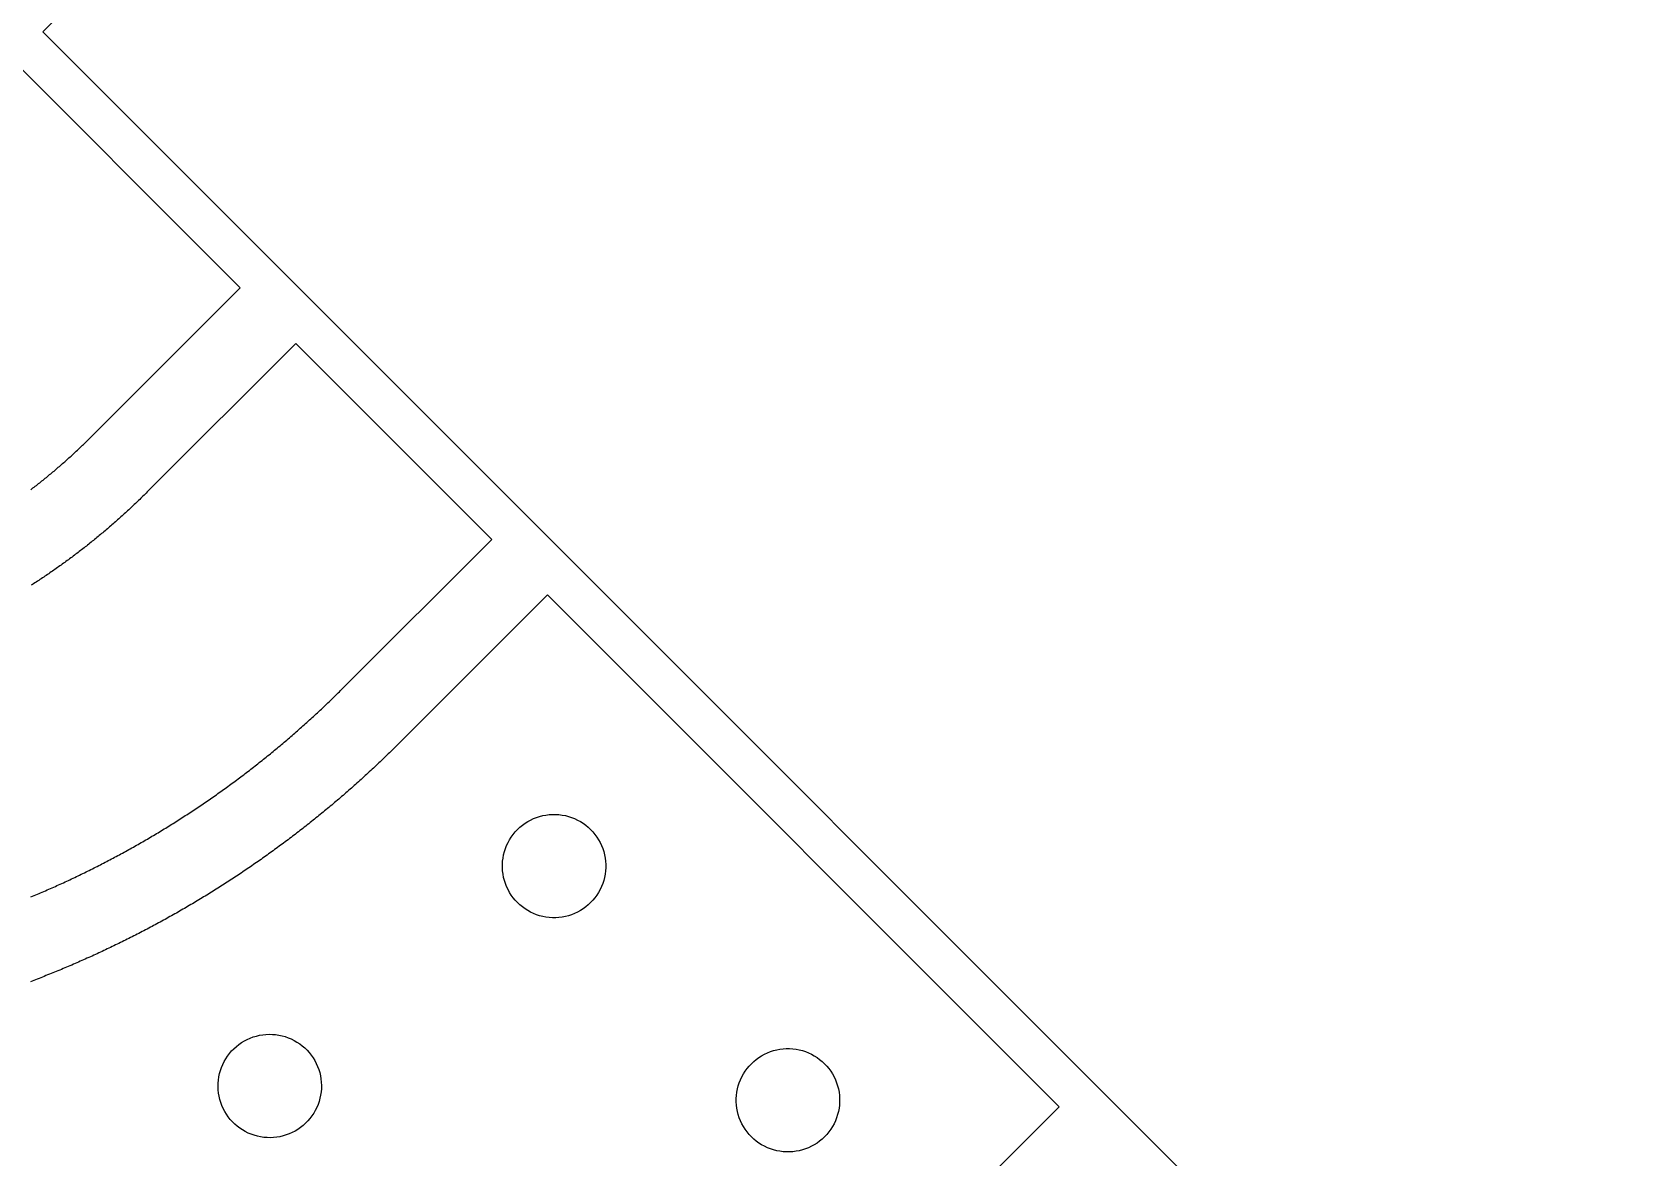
# Model space of a CAD drawing. Extents: x -13500 to 13500, y -13500 to 13500.
# Drawn here: x -3845 to 0, y -2720 to 0 of the extents above; entities that cross this region are included whole.
import ezdxf

# ---------------------------------------------------------------- set-up
doc = ezdxf.new("R2010")
doc.units = 13
doc.header["$MEASUREMENT"] = 0
doc.layers.add('L0D0', color=1, linetype='Continuous')
doc.layers.add('L7D0', color=3, linetype='Continuous')

msp = doc.modelspace()

# ---------------------------------------------------------------- linework, layer by layer
at = {"layer": 'L0D0', "linetype": 'Continuous'}
msp.add_lwpolyline([(-3818.377, 0), (0, -3818.377), (3818.377, 0), (0, 3818.377)], close=True, dxfattribs=at)
at = {"layer": 'L0D0'}
for points in [[(-3847.56, -1106.832), (-3844.832, -1104.742), (-3842.109, -1102.646), (-3839.391, -1100.543), (-3836.678, -1098.434), (-3833.969, -1096.319), (-3831.266, -1094.197), (-3828.568, -1092.069), (-3825.874, -1089.935), (-3823.186, -1087.795), (-3820.502, -1085.648), (-3817.824, -1083.495), (-3815.151, -1081.336), (-3812.482, -1079.17), (-3809.819, -1076.999), (-3807.161, -1074.821), (-3804.508, -1072.637), (-3801.859, -1070.447), (-3799.216, -1068.25), (-3796.579, -1066.048), (-3793.946, -1063.839), (-3791.318, -1061.625), (-3788.696, -1059.404), (-3786.079, -1057.177), (-3783.467, -1054.944), (-3780.86, -1052.704), (-3778.258, -1050.459), (-3775.662, -1048.208), (-3773.071, -1045.951), (-3770.485, -1043.687), (-3767.905, -1041.418), (-3765.329, -1039.142), (-3762.759, -1036.861), (-3760.195, -1034.574), (-3757.636, -1032.28), (-3755.082, -1029.981), (-3752.533, -1027.676), (-3749.99, -1025.365), (-3747.452, -1023.048), (-3744.92, -1020.725), (-3742.393, -1018.396), (-3739.871, -1016.061), (-3737.355, -1013.72), (-3734.845, -1011.374), (-3732.339, -1009.022), (-3729.84, -1006.663), (-3727.346, -1004.299), (-3724.857, -1001.93), (-3722.374, -999.554), (-3719.896, -997.173), (-3717.424, -994.786), (-3714.958, -992.393), (-3712.497, -989.994), (-3710.042, -987.59), (-3707.592, -985.18), (-3705.148, -982.764), (-3702.709, -980.343), (-3700.277, -977.915), (-3341.08, -618.718), (-3959.798, 0)], [(-3847.456, -2091.263), (-3843.473, -2089.605), (-3839.494, -2087.939), (-3835.518, -2086.265), (-3831.545, -2084.585), (-3827.575, -2082.897), (-3823.609, -2081.201), (-3819.645, -2079.499), (-3815.685, -2077.789), (-3811.727, -2076.071), (-3807.773, -2074.347), (-3803.823, -2072.615), (-3799.875, -2070.876), (-3795.93, -2069.129), (-3791.989, -2067.375), (-3788.051, -2065.614), (-3784.116, -2063.846), (-3780.185, -2062.07), (-3776.257, -2060.287), (-3772.332, -2058.497), (-3768.41, -2056.7), (-3764.492, -2054.895), (-3760.577, -2053.084), (-3756.666, -2051.264), (-3752.758, -2049.438), (-3748.853, -2047.605), (-3744.952, -2045.764), (-3741.054, -2043.916), (-3737.159, -2042.061), (-3733.268, -2040.198), (-3729.38, -2038.329), (-3725.496, -2036.452), (-3721.615, -2034.568), (-3717.738, -2032.677), (-3713.864, -2030.779), (-3709.994, -2028.874), (-3706.127, -2026.961), (-3702.264, -2025.042), (-3698.405, -2023.115), (-3694.549, -2021.181), (-3690.696, -2019.24), (-3686.847, -2017.292), (-3683.002, -2015.337), (-3679.16, -2013.374), (-3675.322, -2011.405), (-3671.488, -2009.428), (-3667.657, -2007.445), (-3663.83, -2005.454), (-3660.007, -2003.456), (-3656.187, -2001.452), (-3652.371, -1999.44), (-3648.559, -1997.421), (-3644.75, -1995.395), (-3640.946, -1993.362), (-3637.145, -1991.322), (-3633.347, -1989.275), (-3629.554, -1987.221), (-3625.764, -1985.16), (-3621.979, -1983.092), (-3618.197, -1981.017), (-3614.419, -1978.935), (-3610.644, -1976.846), (-3606.874, -1974.75), (-3603.107, -1972.647), (-3599.345, -1970.537), (-3595.586, -1968.42), (-3591.831, -1966.297), (-3588.08, -1964.166), (-3584.333, -1962.028), (-3580.59, -1959.884), (-3576.851, -1957.732), (-3573.116, -1955.574), (-3569.385, -1953.409), (-3565.658, -1951.237), (-3561.935, -1949.058), (-3558.216, -1946.872), (-3554.501, -1944.679), (-3550.79, -1942.479), (-3547.083, -1940.273), (-3543.381, -1938.06), (-3539.682, -1935.84), (-3535.987, -1933.613), (-3532.297, -1931.379), (-3528.611, -1929.138), (-3524.929, -1926.891), (-3521.251, -1924.637), (-3517.577, -1922.376), (-3513.907, -1920.108), (-3510.242, -1917.833), (-3506.581, -1915.552), (-3502.924, -1913.264), (-3499.271, -1910.969), (-3495.622, -1908.667), (-3491.978, -1906.359), (-3488.338, -1904.044), (-3484.702, -1901.722), (-3481.071, -1899.394), (-3477.444, -1897.058), (-3473.821, -1894.717), (-3470.202, -1892.368), (-3466.588, -1890.013), (-3462.979, -1887.651), (-3459.373, -1885.282), (-3455.772, -1882.907), (-3452.176, -1880.525), (-3448.583, -1878.137), (-3444.996, -1875.741), (-3441.412, -1873.34), (-3437.833, -1870.931), (-3434.259, -1868.516), (-3430.689, -1866.094), (-3427.123, -1863.666), (-3423.562, -1861.231), (-3420.006, -1858.79), (-3416.454, -1856.342), (-3412.906, -1853.888), (-3409.364, -1851.427), (-3405.825, -1848.959), (-3402.291, -1846.485), (-3398.762, -1844.004), (-3395.238, -1841.517), (-3391.718, -1839.023), (-3388.202, -1836.523), (-3384.691, -1834.017), (-3381.185, -1831.503), (-3377.684, -1828.984), (-3374.187, -1826.458), (-3370.695, -1823.925), (-3367.207, -1821.386), (-3363.724, -1818.841), (-3360.246, -1816.289), (-3356.773, -1813.731), (-3353.304, -1811.166), (-3349.84, -1808.595), (-3346.381, -1806.017), (-3342.927, -1803.434), (-3339.477, -1800.843), (-3336.032, -1798.247), (-3332.592, -1795.644), (-3329.157, -1793.034), (-3325.727, -1790.419), (-3322.301, -1787.797), (-3318.881, -1785.168), (-3315.465, -1782.534), (-3312.054, -1779.893), (-3308.648, -1777.246), (-3305.247, -1774.592), (-3301.851, -1771.932), (-3298.459, -1769.266), (-3295.073, -1766.594), (-3291.691, -1763.915), (-3288.315, -1761.23), (-3284.943, -1758.539), (-3281.577, -1755.842), (-3278.215, -1753.139), (-3274.859, -1750.429), (-3271.507, -1747.713), (-3268.161, -1744.991), (-3264.819, -1742.263), (-3261.483, -1739.528), (-3258.151, -1736.788), (-3254.825, -1734.041), (-3251.504, -1731.288), (-3248.188, -1728.529), (-3244.877, -1725.764), (-3241.571, -1722.992), (-3238.27, -1720.215), (-3234.974, -1717.432), (-3231.684, -1714.642), (-3228.398, -1711.846), (-3225.118, -1709.045), (-3221.843, -1706.237), (-3218.573, -1703.423), (-3215.309, -1700.603), (-3212.049, -1697.778), (-3208.795, -1694.946), (-3205.546, -1692.108), (-3202.302, -1689.264), (-3199.064, -1686.414), (-3195.831, -1683.558), (-3192.603, -1680.697), (-3189.38, -1677.829), (-3186.163, -1674.955), (-3182.951, -1672.076), (-3179.745, -1669.19), (-3176.543, -1666.298), (-3173.347, -1663.401), (-3170.157, -1660.498), (-3166.971, -1657.589), (-3163.792, -1654.674), (-3160.617, -1651.753), (-3157.448, -1648.826), (-3154.284, -1645.893), (-3151.126, -1642.955), (-3147.973, -1640.01), (-3144.826, -1637.06), (-3141.684, -1634.104), (-3138.548, -1631.143), (-3135.417, -1628.175), (-3132.291, -1625.202), (-3129.171, -1622.223), (-3126.057, -1619.238), (-3122.948, -1616.247), (-3119.845, -1613.251), (-3116.747, -1610.249), (-3113.655, -1607.241), (-3110.568, -1604.228), (-3107.487, -1601.208), (-3104.411, -1598.183), (-3101.341, -1595.153), (-3098.277, -1592.117), (-3095.218, -1589.075), (-3092.165, -1586.027), (-2732.968, -1226.83), (-3206.729, -753.069), (-3206.729, -753.069), (-3565.926, -1112.266), (-3568.507, -1114.841), (-3571.093, -1117.41), (-3573.685, -1119.974), (-3576.283, -1122.532), (-3578.886, -1125.084), (-3581.495, -1127.631), (-3584.109, -1130.172), (-3586.729, -1132.707), (-3589.354, -1135.236), (-3591.985, -1137.76), (-3594.622, -1140.278), (-3597.264, -1142.79), (-3599.911, -1145.297), (-3602.564, -1147.797), (-3605.222, -1150.292), (-3607.886, -1152.781), (-3610.555, -1155.264), (-3613.23, -1157.741), (-3615.91, -1160.212), (-3618.596, -1162.678), (-3621.287, -1165.138), (-3623.983, -1167.591), (-3626.685, -1170.039), (-3629.392, -1172.481), (-3632.104, -1174.917), (-3634.822, -1177.347), (-3637.545, -1179.771), (-3640.273, -1182.189), (-3643.007, -1184.601), (-3645.746, -1187.007), (-3648.49, -1189.407), (-3651.239, -1191.801), (-3653.994, -1194.189), (-3656.754, -1196.571), (-3659.519, -1198.947), (-3662.289, -1201.317), (-3665.065, -1203.681), (-3667.845, -1206.039), (-3670.631, -1208.39), (-3673.422, -1210.736), (-3676.218, -1213.075), (-3679.019, -1215.409), (-3681.825, -1217.736), (-3684.637, -1220.057), (-3687.453, -1222.372), (-3690.275, -1224.681), (-3693.101, -1226.983), (-3695.933, -1229.279), (-3698.769, -1231.569), (-3701.611, -1233.853), (-3704.457, -1236.131), (-3707.309, -1238.402), (-3710.166, -1240.668), (-3713.027, -1242.926), (-3715.893, -1245.179), (-3718.765, -1247.425), (-3721.641, -1249.666), (-3724.522, -1251.899), (-3727.408, -1254.127), (-3730.299, -1256.348), (-3733.195, -1258.563), (-3736.096, -1260.771), (-3739.001, -1262.973), (-3741.911, -1265.169), (-3744.826, -1267.358), (-3747.746, -1269.541), (-3750.671, -1271.718), (-3753.6, -1273.888), (-3756.534, -1276.052), (-3759.473, -1278.209), (-3762.417, -1280.36), (-3765.365, -1282.504), (-3768.318, -1284.642), (-3771.276, -1286.774), (-3774.238, -1288.899), (-3777.205, -1291.017), (-3780.176, -1293.129), (-3783.153, -1295.235), (-3786.133, -1297.334), (-3789.119, -1299.426), (-3792.109, -1301.512), (-3795.103, -1303.591), (-3798.102, -1305.664), (-3801.106, -1307.73), (-3804.114, -1309.79), (-3807.127, -1311.843), (-3810.144, -1313.889), (-3813.165, -1315.929), (-3816.191, -1317.962), (-3819.222, -1319.989), (-3822.257, -1322.009), (-3825.296, -1324.022), (-3828.34, -1326.029), (-3831.388, -1328.029), (-3834.44, -1330.022), (-3837.497, -1332.009), (-3840.558, -1333.989), (-3843.624, -1335.962), (-3846.694, -1337.928)], [(-1728.482, -2965.919), (-1361.181, -2598.617), (-2598.617, -1361.181), (-2957.814, -1720.378), (-2960.992, -1723.549), (-2964.175, -1726.715), (-2967.363, -1729.876), (-2970.558, -1733.03), (-2973.758, -1736.18), (-2976.963, -1739.323), (-2980.174, -1742.46), (-2983.391, -1745.592), (-2986.613, -1748.719), (-2989.84, -1751.839), (-2993.074, -1754.954), (-2996.312, -1758.063), (-2999.557, -1761.166), (-3002.806, -1764.263), (-3006.062, -1767.355), (-3009.323, -1770.441), (-3012.589, -1773.521), (-3015.861, -1776.595), (-3019.138, -1779.664), (-3022.421, -1782.726), (-3025.709, -1785.783), (-3029.002, -1788.834), (-3032.301, -1791.879), (-3035.605, -1794.918), (-3038.915, -1797.951), (-3042.23, -1800.979), (-3045.551, -1804), (-3048.877, -1807.016), (-3052.208, -1810.025), (-3055.545, -1813.029), (-3058.887, -1816.027), (-3062.234, -1819.019), (-3065.586, -1822.005), (-3068.944, -1824.985), (-3072.307, -1827.959), (-3075.676, -1830.926), (-3079.05, -1833.888), (-3082.429, -1836.844), (-3085.813, -1839.794), (-3089.202, -1842.738), (-3092.597, -1845.676), (-3095.997, -1848.608), (-3099.402, -1851.534), (-3102.812, -1854.454), (-3106.228, -1857.367), (-3109.649, -1860.275), (-3113.074, -1863.177), (-3116.505, -1866.072), (-3119.942, -1868.961), (-3123.383, -1871.844), (-3126.829, -1874.722), (-3130.281, -1877.593), (-3133.737, -1880.457), (-3137.199, -1883.316), (-3140.666, -1886.169), (-3144.138, -1889.015), (-3147.615, -1891.855), (-3151.097, -1894.689), (-3154.584, -1897.517), (-3158.076, -1900.338), (-3161.573, -1903.154), (-3165.075, -1905.963), (-3168.582, -1908.766), (-3172.094, -1911.562), (-3175.611, -1914.353), (-3179.132, -1917.137), (-3182.659, -1919.915), (-3186.191, -1922.686), (-3189.728, -1925.452), (-3193.269, -1928.211), (-3196.816, -1930.964), (-3200.367, -1933.71), (-3203.924, -1936.45), (-3207.485, -1939.184), (-3211.051, -1941.911), (-3214.621, -1944.632), (-3218.197, -1947.347), (-3221.778, -1950.056), (-3225.363, -1952.758), (-3228.953, -1955.453), (-3232.548, -1958.143), (-3236.148, -1960.825), (-3239.752, -1963.502), (-3243.361, -1966.172), (-3246.975, -1968.835), (-3250.594, -1971.493), (-3254.217, -1974.143), (-3257.845, -1976.788), (-3261.478, -1979.426), (-3265.116, -1982.057), (-3268.758, -1984.682), (-3272.404, -1987.3), (-3276.056, -1989.912), (-3279.712, -1992.518), (-3283.373, -1995.117), (-3287.038, -1997.709), (-3290.708, -2000.295), (-3294.382, -2002.874), (-3298.062, -2005.447), (-3301.745, -2008.013), (-3305.433, -2010.573), (-3309.126, -2013.126), (-3312.824, -2015.673), (-3316.525, -2018.213), (-3320.232, -2020.747), (-3323.943, -2023.273), (-3327.658, -2025.794), (-3331.378, -2028.307), (-3335.102, -2030.814), (-3338.831, -2033.315), (-3342.564, -2035.808), (-3346.301, -2038.296), (-3350.043, -2040.776), (-3353.79, -2043.25), (-3357.541, -2045.717), (-3361.296, -2048.177), (-3365.055, -2050.631), (-3368.819, -2053.078), (-3372.587, -2055.519), (-3376.36, -2057.953), (-3380.137, -2060.38), (-3383.918, -2062.8), (-3387.704, -2065.213), (-3391.493, -2067.62), (-3395.288, -2070.02), (-3399.086, -2072.414), (-3402.888, -2074.8), (-3406.695, -2077.18), (-3410.506, -2079.553), (-3414.322, -2081.919), (-3418.141, -2084.279), (-3421.965, -2086.631), (-3425.792, -2088.977), (-3429.624, -2091.316), (-3433.461, -2093.649), (-3437.301, -2095.974), (-3441.145, -2098.293), (-3444.994, -2100.604), (-3448.846, -2102.909), (-3452.703, -2105.207), (-3456.564, -2107.498), (-3460.429, -2109.783), (-3464.298, -2112.06), (-3468.171, -2114.331), (-3472.048, -2116.594), (-3475.929, -2118.851), (-3479.814, -2121.101), (-3483.703, -2123.344), (-3487.596, -2125.58), (-3491.493, -2127.809), (-3495.394, -2130.031), (-3499.299, -2132.247), (-3503.207, -2134.455), (-3507.12, -2136.656), (-3511.037, -2138.851), (-3514.957, -2141.038), (-3518.882, -2143.218), (-3522.81, -2145.392), (-3526.742, -2147.558), (-3530.678, -2149.718), (-3534.618, -2151.87), (-3538.561, -2154.016), (-3542.509, -2156.154), (-3546.46, -2158.286), (-3550.415, -2160.41), (-3554.374, -2162.527), (-3558.337, -2164.638), (-3562.303, -2166.741), (-3566.273, -2168.837), (-3570.247, -2170.926), (-3574.224, -2173.009), (-3578.205, -2175.084), (-3582.19, -2177.151), (-3586.179, -2179.212), (-3590.171, -2181.266), (-3594.167, -2183.313), (-3598.166, -2185.352), (-3602.169, -2187.385), (-3606.176, -2189.41), (-3610.186, -2191.428), (-3614.2, -2193.439), (-3618.217, -2195.443), (-3622.238, -2197.44), (-3626.263, -2199.429), (-3630.291, -2201.412), (-3634.322, -2203.387), (-3638.358, -2205.355), (-3642.396, -2207.316), (-3646.438, -2209.27), (-3650.484, -2211.217), (-3654.533, -2213.156), (-3658.585, -2215.088), (-3662.641, -2217.013), (-3666.7, -2218.931), (-3670.763, -2220.841), (-3674.829, -2222.745), (-3678.898, -2224.641), (-3682.971, -2226.529), (-3687.047, -2228.411), (-3691.127, -2230.285), (-3695.21, -2232.152), (-3699.296, -2234.012), (-3703.385, -2235.865), (-3707.478, -2237.71), (-3711.574, -2239.548), (-3715.673, -2241.379), (-3719.776, -2243.202), (-3723.881, -2245.018), (-3727.99, -2246.827), (-3732.102, -2248.629), (-3736.218, -2250.423), (-3740.336, -2252.21), (-3744.458, -2253.989), (-3748.583, -2255.761), (-3752.711, -2257.526), (-3756.842, -2259.284), (-3760.976, -2261.034), (-3765.114, -2262.777), (-3769.254, -2264.512), (-3773.398, -2266.24), (-3777.544, -2267.961), (-3781.694, -2269.674), (-3785.847, -2271.38), (-3790.002, -2273.079), (-3794.161, -2274.77), (-3798.323, -2276.454), (-3802.488, -2278.13), (-3806.655, -2279.799), (-3810.826, -2281.461), (-3815, -2283.115), (-3819.176, -2284.762), (-3823.356, -2286.401), (-3827.538, -2288.033), (-3831.723, -2289.658), (-3835.912, -2291.275), (-3840.103, -2292.884), (-3844.296, -2294.486), (-3848.493, -2296.081)]]:
    msp.add_lwpolyline(points, dxfattribs=at)
at = {"layer": 'L7D0'}
for points in [[(-2586.22, -2141.546), (-2594.057, -2141.053), (-2601.848, -2140.069), (-2609.561, -2138.597), (-2617.167, -2136.644), (-2624.635, -2134.218), (-2631.937, -2131.327), (-2639.042, -2127.984), (-2645.923, -2124.201), (-2652.554, -2119.993), (-2658.907, -2115.377), (-2664.957, -2110.372), (-2670.682, -2104.996), (-2676.057, -2099.272), (-2681.063, -2093.221), (-2685.678, -2086.868), (-2689.886, -2080.238), (-2693.669, -2073.357), (-2697.013, -2066.251), (-2699.903, -2058.95), (-2702.33, -2051.482), (-2704.283, -2043.876), (-2705.754, -2036.162), (-2706.738, -2028.371), (-2707.232, -2020.534), (-2707.232, -2012.681), (-2706.738, -2004.844), (-2705.754, -1997.053), (-2704.283, -1989.34), (-2702.33, -1981.734), (-2699.903, -1974.266), (-2697.013, -1966.964), (-2693.669, -1959.859), (-2689.886, -1952.978), (-2685.678, -1946.347), (-2681.063, -1939.994), (-2676.057, -1933.944), (-2670.682, -1928.219), (-2664.957, -1922.844), (-2658.907, -1917.838), (-2652.554, -1913.223), (-2645.923, -1909.015), (-2639.042, -1905.232), (-2631.937, -1901.888), (-2624.635, -1898.998), (-2617.167, -1896.571), (-2609.561, -1894.618), (-2601.848, -1893.147), (-2594.057, -1892.163), (-2586.22, -1891.669), (-2578.367, -1891.669), (-2570.53, -1892.163), (-2562.739, -1893.147), (-2555.025, -1894.618), (-2547.419, -1896.571), (-2539.951, -1898.998), (-2532.65, -1901.888), (-2525.544, -1905.232), (-2518.663, -1909.015), (-2512.033, -1913.223), (-2505.68, -1917.838), (-2499.629, -1922.844), (-2493.905, -1928.219), (-2488.529, -1933.944), (-2483.524, -1939.994), (-2478.908, -1946.347), (-2474.7, -1952.978), (-2470.917, -1959.859), (-2467.574, -1966.964), (-2464.683, -1974.266), (-2462.257, -1981.734), (-2460.304, -1989.34), (-2458.832, -1997.053), (-2457.848, -2004.844), (-2457.355, -2012.681), (-2457.355, -2020.534), (-2457.848, -2028.371), (-2458.832, -2036.162), (-2460.304, -2043.876), (-2462.257, -2051.482), (-2464.683, -2058.95), (-2467.574, -2066.251), (-2470.917, -2073.357), (-2474.7, -2080.238), (-2478.908, -2086.868), (-2483.524, -2093.221), (-2488.529, -2099.272), (-2493.905, -2104.996), (-2499.629, -2110.372), (-2505.68, -2115.377), (-2512.033, -2119.993), (-2518.663, -2124.201), (-2525.544, -2127.984), (-2532.65, -2131.327), (-2539.951, -2134.218), (-2547.419, -2136.644), (-2555.025, -2138.597), (-2562.739, -2140.069), (-2570.53, -2141.053), (-2578.367, -2141.546)], [(-3268.413, -2673.122), (-3276.264, -2672.96), (-3284.089, -2672.305), (-3291.858, -2671.16), (-3299.539, -2669.53), (-3307.103, -2667.42), (-3314.52, -2664.84), (-3321.76, -2661.799), (-3328.795, -2658.31), (-3335.597, -2654.385), (-3342.139, -2650.042), (-3348.395, -2645.296), (-3354.341, -2640.166), (-3359.953, -2634.674), (-3365.209, -2628.84), (-3370.089, -2622.687), (-3374.572, -2616.24), (-3378.642, -2609.524), (-3382.282, -2602.566), (-3385.479, -2595.394), (-3388.218, -2588.034), (-3390.49, -2580.517), (-3392.285, -2572.873), (-3393.597, -2565.13), (-3394.42, -2557.321), (-3394.752, -2549.475), (-3394.589, -2541.624), (-3393.935, -2533.799), (-3392.79, -2526.03), (-3391.159, -2518.348), (-3389.05, -2510.784), (-3386.47, -2503.368), (-3383.429, -2496.128), (-3379.939, -2489.093), (-3376.015, -2482.291), (-3371.671, -2475.749), (-3366.925, -2469.493), (-3361.796, -2463.547), (-3356.303, -2457.935), (-3350.469, -2452.679), (-3344.317, -2447.799), (-3337.87, -2443.316), (-3331.154, -2439.246), (-3324.196, -2435.605), (-3317.023, -2432.409), (-3309.664, -2429.67), (-3302.147, -2427.398), (-3294.502, -2425.603), (-3286.76, -2424.291), (-3278.951, -2423.468), (-3271.105, -2423.136), (-3263.254, -2423.298), (-3255.428, -2423.953), (-3247.66, -2425.098), (-3239.978, -2426.728), (-3232.414, -2428.838), (-3224.997, -2431.418), (-3217.757, -2434.459), (-3210.723, -2437.949), (-3203.921, -2441.873), (-3197.379, -2446.217), (-3191.123, -2450.963), (-3185.177, -2456.092), (-3179.564, -2461.584), (-3174.308, -2467.419), (-3169.429, -2473.571), (-3164.945, -2480.018), (-3160.875, -2486.734), (-3157.235, -2493.692), (-3154.039, -2500.865), (-3151.3, -2508.224), (-3149.028, -2515.741), (-3147.232, -2523.386), (-3145.92, -2531.128), (-3145.097, -2538.937), (-3144.766, -2546.783), (-3144.928, -2554.634), (-3145.583, -2562.459), (-3146.728, -2570.228), (-3148.358, -2577.91), (-3150.468, -2585.474), (-3153.048, -2592.89), (-3156.089, -2600.13), (-3159.578, -2607.165), (-3163.503, -2613.967), (-3167.846, -2620.509), (-3172.592, -2626.765), (-3177.722, -2632.711), (-3183.214, -2638.323), (-3189.048, -2643.58), (-3195.201, -2648.459), (-3201.648, -2652.943), (-3208.363, -2657.013), (-3215.321, -2660.653), (-3222.494, -2663.849), (-3229.854, -2666.588), (-3237.371, -2668.86), (-3245.015, -2670.656), (-3252.758, -2671.968), (-3260.567, -2672.791)], [(-2020.823, -2707.521), (-2028.66, -2707.027), (-2036.451, -2706.043), (-2044.165, -2704.572), (-2051.771, -2702.619), (-2059.239, -2700.192), (-2066.54, -2697.302), (-2073.646, -2693.958), (-2080.527, -2690.175), (-2087.157, -2685.967), (-2093.51, -2681.352), (-2099.561, -2676.346), (-2105.285, -2670.971), (-2110.661, -2665.246), (-2115.666, -2659.196), (-2120.282, -2652.843), (-2124.49, -2646.212), (-2128.273, -2639.331), (-2131.616, -2632.226), (-2134.507, -2624.924), (-2136.933, -2617.456), (-2138.886, -2609.85), (-2140.358, -2602.137), (-2141.342, -2594.346), (-2141.835, -2586.509), (-2141.835, -2578.656), (-2141.342, -2570.819), (-2140.358, -2563.028), (-2138.886, -2555.314), (-2136.933, -2547.708), (-2134.507, -2540.24), (-2131.616, -2532.939), (-2128.273, -2525.833), (-2124.49, -2518.952), (-2120.282, -2512.322), (-2115.666, -2505.969), (-2110.661, -2499.918), (-2105.285, -2494.194), (-2099.561, -2488.818), (-2093.51, -2483.813), (-2087.157, -2479.197), (-2080.527, -2474.989), (-2073.646, -2471.206), (-2066.54, -2467.863), (-2059.239, -2464.972), (-2051.771, -2462.546), (-2044.165, -2460.593), (-2036.451, -2459.121), (-2028.66, -2458.137), (-2020.823, -2457.644), (-2012.97, -2457.644), (-2005.133, -2458.137), (-1997.342, -2459.121), (-1989.629, -2460.593), (-1982.023, -2462.546), (-1974.555, -2464.972), (-1967.253, -2467.863), (-1960.148, -2471.206), (-1953.267, -2474.989), (-1946.636, -2479.197), (-1940.283, -2483.813), (-1934.233, -2488.818), (-1928.508, -2494.194), (-1923.133, -2499.918), (-1918.127, -2505.969), (-1913.512, -2512.322), (-1909.304, -2518.952), (-1905.521, -2525.833), (-1902.177, -2532.939), (-1899.287, -2540.24), (-1896.86, -2547.708), (-1894.907, -2555.314), (-1893.436, -2563.028), (-1892.452, -2570.819), (-1891.958, -2578.656), (-1891.958, -2586.509), (-1892.452, -2594.346), (-1893.436, -2602.137), (-1894.907, -2609.85), (-1896.86, -2617.456), (-1899.287, -2624.924), (-1902.177, -2632.226), (-1905.521, -2639.331), (-1909.304, -2646.212), (-1913.512, -2652.843), (-1918.127, -2659.196), (-1923.133, -2665.246), (-1928.508, -2670.971), (-1934.233, -2676.346), (-1940.283, -2681.352), (-1946.636, -2685.967), (-1953.267, -2690.175), (-1960.148, -2693.958), (-1967.253, -2697.302), (-1974.555, -2700.192), (-1982.023, -2702.619), (-1989.629, -2704.572), (-1997.342, -2706.043), (-2005.133, -2707.027), (-2012.97, -2707.521)]]:
    msp.add_lwpolyline(points, close=True, dxfattribs=at)

doc.saveas('drawing.dxf')
